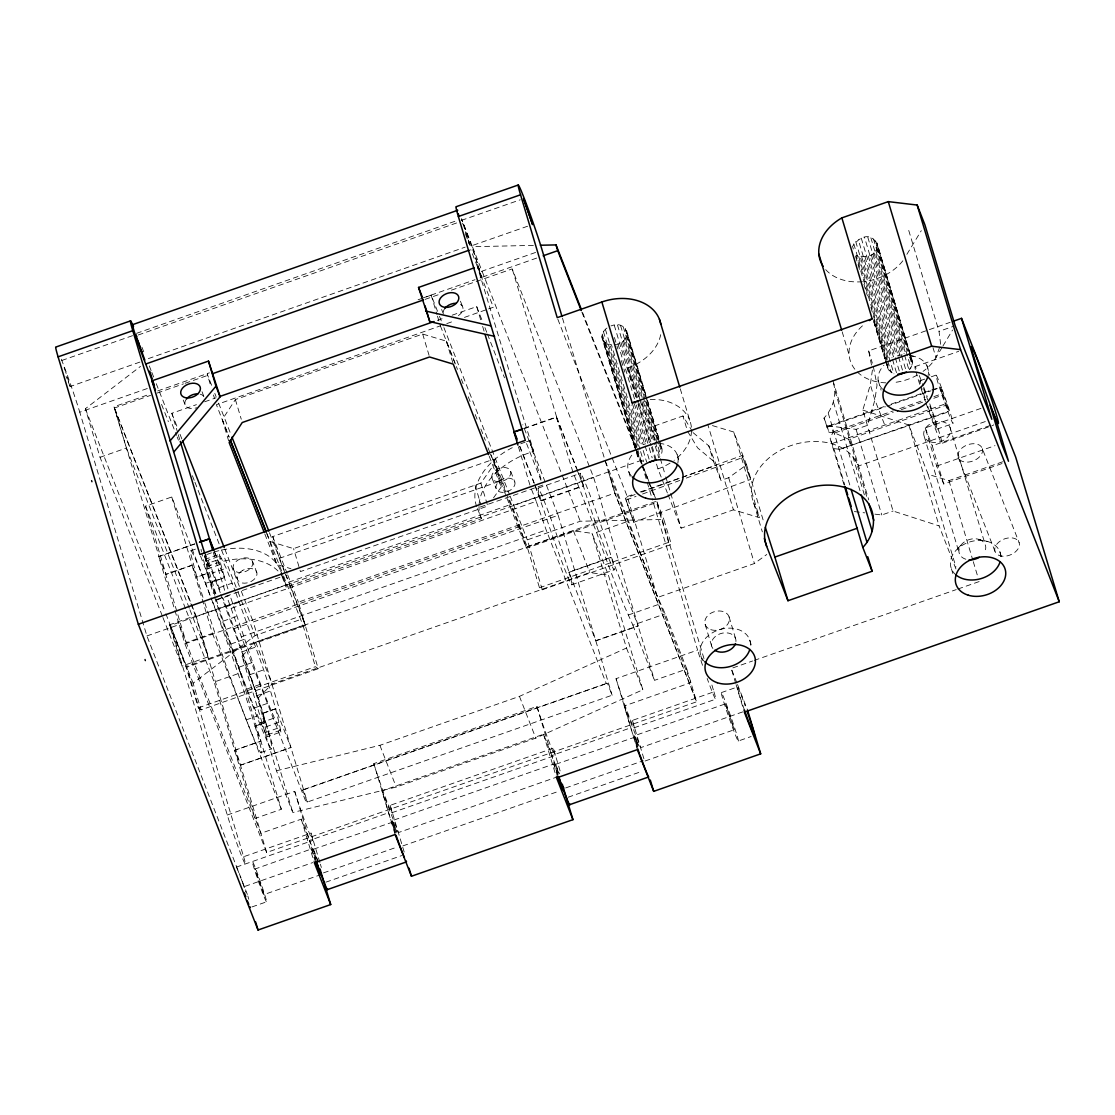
<?xml version="1.0" encoding="UTF-8"?>
<svg xmlns="http://www.w3.org/2000/svg" width="1115" height="1115" viewBox="0 0 1115 1115"><rect width="100%" height="100%" fill="white"/><g stroke="black" fill="none" stroke-linecap="round" stroke-linejoin="round"><path stroke-width="0.75" stroke-dasharray="5 3.75" d="M873.63 320.688L888.321 369.246L892.028 372.856L887.861 368.689L887.749 363.574M640.609 451.603L643.578 461.512L640.93 460.328L637.557 456.425L602.365 339.127C600.678 334.416 603.995 329.664 607.954 327.336M614.713 344.619C632.86 343.183 628.693 318.946 610.964 325.928M655.286 446.237L658.756 457.805C662.728 454.516 662.854 449.024 660.791 444.634M931.903 389.832L940.656 387.421L947.053 404.87L848.724 439.324L834.759 432.968L828.947 432.244L823.999 418.097C832.473 409.038 837.198 395.518 833.49 383.365M887.317 359.434L856.041 255.293C892.418 264.088 874.258 217.174 852.543 246.345L853.533 249.649M955.931 568.915L939.095 525.904L893.087 511.032L862.801 410.097L870.341 384.675L872.446 369.748M195.432 549.138L190.93 550.712L190.554 553.012L196.881 577.138L207.39 573.472A107.04 4.293 70.7 0 1 201.759 553.026M219.362 554.35L220.812 564.302L224.617 577.612L210.888 582.42L207.083 569.11L205.634 559.159L219.362 554.35L226.178 568.218L235.209 591.062M139.905 362.082L70.147 386.529L65.66 371.936M392.87 822.034L313.413 849.226L316.883 860.808M635.09 737.099L555.632 764.291L558.044 772.751M235.809 592.65C251.795 638.588 271.502 684.373 280.952 731.97L267.224 736.778C257.412 688.108 237.37 641.236 220.868 594.281M316.772 862.425L311.489 848.933L254.917 869.045L263.962 894.578L318.862 875.345M263.962 894.578L254.973 868.752M311.489 848.933L314.82 860.181M527.618 226.22L470.335 246.22L463.241 224.561M557.821 774.158L553.737 764.04L392.243 820.64L392.731 822.842M553.737 764.04L557.43 776.388M635.104 494.489L625.32 498.307L633.794 522.266L750.59 479.45L742.116 455.505L682.129 477.359M633.794 522.266L625.376 498.043M645.083 761.001L734.297 729.74L726.311 705.92L725.308 703.9L634.477 735.733L634.951 737.893M742.116 455.505L750.548 479.715M725.308 703.9L734.297 729.74M887.61 366.891L887.749 364.354M443.24 312.228L443.742 310.305A10.272 6.829 -21.4 0 1 444.871 308.409M910.105 354.403L876.892 242.903L912.098 360.215L912.223 365.302L909.519 369.413L911.011 367.866L912.586 362.723L909.617 352.814M939.597 347.239L935.973 357.567A46.76 34.913 -16.7 0 1 923.067 371.379M843.999 484.76L830.159 438.599L833.03 431.979L830.996 425.205L884.711 406.376M186.344 399.212L185.341 400.884A10.272 6.829 -21.4 0 0 196.686 407.769M942.077 347.434L935.973 357.567L932.99 347.643M942.955 345.985L952.558 330.054M906.871 254.332L921.283 230.68M228.659 440.899L222.275 419.588L235.376 399.56L422.683 334.04L446.39 341.176L456.481 367.044M266.694 533.458L269.83 541.472L293.566 548.622L480.872 483.102L494.335 464.021L490.558 454.321M493.513 497.875L501.22 486.976L494.335 464.021M957.437 548.956L962.649 543.298M242.039 656.094L255.725 642.24L573.445 530.824L592.051 533.346L608.4 575.089L642.839 689.767L535.799 738.116L396.243 787.051L292.813 812.501L276.464 770.772L242.039 656.094L258.373 697.823L292.813 812.501M258.373 697.823L272.074 683.983L589.793 572.566L608.4 575.089M162.288 615.898L100.043 457.303L85.367 408.731L140.504 366.375M303.169 618.574L318.235 668.707L201.118 709.865L193.104 683.23L255.126 635.578L303.169 618.574L285.998 574.838M612.177 458.014L627.243 496.523L657.529 597.459L754.423 563.507L766.785 554.476M693.056 432.62L708.819 445.902L713.363 461.053L720.945 480.426L728.694 477.722L746.576 464.802L733.74 432.007L707.718 424.174L733.419 509.834L759.44 517.667L733.74 432.007M902.105 354.709L893.449 356.842L858.271 239.6M638.017 404.452L649.418 442.446L643.146 444.648L631.257 404.996M276.464 770.772L379.894 745.322L519.451 696.373L626.491 648.024L592.051 533.346M826.689 427.045L830.996 425.205M898.857 355.016L899.693 354.654L864.529 237.411M641.585 492.133L680.498 477.945M626.309 499.924L636.038 496.384M642.519 494.029L679.816 480.44M686.296 478.07L743.05 457.387M136.49 333.357L456.593 220.714M138.232 335.002L456.704 222.93M148.337 358.626L465.15 247.14M418.097 299.754L431.184 295.154L438.822 314.597M536.691 258.067L481.638 277.412L470.739 249.635M189.313 608.219L126.427 448.021L113.967 406.766L148.407 394.668M437.484 316.158L440.383 325.845L216.394 404.675L229.035 436.899M446.808 323.601L454.836 320.772M464.467 317.385L486.948 309.482M488.551 308.925L493.36 307.224L481.638 277.412L472.425 246.694L461.512 218.972M100.043 457.303L126.427 448.021M195.892 615.522L208.366 656.777L181.982 666.073L169.508 624.818L195.892 615.522L113.967 406.766M703.969 658.575L657.042 502.308L526.364 548.259L510.057 506.503L640.693 460.579L641.961 463.784M540.886 500.579L583.257 485.68A51.374 2.091 70.7 0 0 607.09 554.183A51.374 2.091 70.7 0 0 611.271 557.221L568.887 572.093A51.374 2.091 70.7 0 1 566.434 573.431A51.374 2.091 70.7 0 1 543.883 510.224L534.629 484.607M542.28 589.765L527.297 539.883L580.26 521.235L663.843 519.451L671.341 544.399L542.28 589.765L539.479 587.772L527.13 546.712L508.133 498.349M201.118 709.865L198.317 707.844L185.912 666.617L303.015 625.431L283.405 575.479M527.13 546.712L656.191 501.332L668.54 542.406L671.341 544.399M539.479 587.772L668.54 542.406M198.317 707.844L315.433 666.686L318.235 668.707M132.546 335.671L61.172 360.689L62.161 362.696M535.59 252.45L479.952 271.893L481.582 277.412L476.676 279.126M247.363 894.453L146.901 635.94L79.764 412.188L147.96 388.285M422.71 298.053L475.046 279.698M157.717 390.919L209.411 372.842M194.846 543.967L158.999 556.51L114.441 408.006L150.609 395.351M157.187 393.051L183.473 383.867M185.118 383.281L209.773 374.668M425.108 299.364L441.54 293.621M451.408 290.165L512.217 268.896L593.668 477.527L654.491 680.359L686.798 669.028L665.181 613.835L656.888 595.298A107.04 4.349 70.7 0 1 632.693 531.925L605.097 460.397M177.787 433.094L171.835 413.275L196.421 404.661M204.616 401.804L216.087 397.79M437.359 320.367L445.554 317.496M452.119 315.197L476.704 306.597L482.391 321.162M171.752 496.983L192.24 565.221L165.982 574.406L145.508 506.168L171.752 496.983L211.738 599.396M686.798 669.028L696.624 701.781L266.652 852.487L184.923 643.801L158.734 556.51L194.567 543.939M523.743 428.467L556.343 417.038L576.371 468.119M524.064 428.592L556.678 417.191L512.217 268.896M284.869 572.692L279.28 558.364L272.729 536.552L493.694 459.199L506.196 491.199M191.989 565.193L165.745 574.392L186.205 642.588L212.449 633.39L191.989 565.193L196.881 577.138M205.299 561.179L219.028 556.371M205.634 559.159L208.073 563.2L221.801 558.392M207.083 569.11L220.812 564.302M208.073 563.2L212.449 573.012L226.178 568.218M654.867 440.453L650.895 427.212L682.951 415.979L692.22 431.226M871.498 365.023L868.669 350.89L950.119 322.333M205.508 583.424L216.003 579.758M227.906 588.873L224.38 577.57L210.651 582.378C227.725 634.393 243.683 687.3 267.224 736.778M279.28 558.364L500.245 481.025L493.694 459.199M940.642 344.298L939.025 331.364L953.562 326.277M212.449 573.012L218.456 587.939L232.185 583.145M217.453 599.215L280.423 577.124M542.81 485.081L477.304 508.064L481.471 518.684L286.207 587.173A62.398 41.45 -21.4 0 0 208.533 566.183L204.366 555.563A62.398 41.45 -21.4 0 1 218.902 550.671M216.185 600.149L229.913 595.34C245.774 641.223 259.711 688.248 280.952 731.97M538.266 488.077L580.678 473.248M319.894 862.564L311.043 833.1L243.628 856.738L186.721 667.23L305.399 625.613L288.604 582.225L509.569 504.872L500.245 481.025M243.628 856.738A29.966 1.213 70.7 0 1 241.188 854.968A29.966 1.213 70.7 0 1 227.279 815.009L170.372 625.501L289.092 583.87M266.652 852.487L195.906 616.665L593.668 477.527M225.704 606.964L239.432 602.156M146.901 635.94L179.194 624.623L260.896 833.309L301.273 819.163L317.608 860.891M915.08 366.626L958.677 351.337M231.418 608.274L536.204 501.346L546.169 529.96L606.267 683.495L607.438 683.286L612.107 695.216L307.294 802.061L305.872 801.601L241.342 636.818L226.735 596.316M541.151 500.802L583.535 485.931A51.374 2.063 70.7 0 1 587.675 488.955A51.374 2.063 70.7 0 1 611.466 557.472L638.128 625.794L595.745 640.651L569.054 572.302A51.374 2.063 70.7 0 0 547.172 508.733A51.374 2.063 70.7 0 0 539.061 493.513L541.151 500.802L534.907 484.802M223.098 621.18L236.826 616.358M919.987 380.745L924.837 379.058M931.304 376.786L936.14 375.086M305.399 625.613L298.36 602.156L519.325 524.803L508.705 497.597M184.923 643.801L614.895 493.095L696.624 701.781L614.839 493.137L609.166 473.931L690.868 682.617L624.261 705.962L637.348 749.628M233.676 628.776L247.405 623.982M606.267 683.495L301.51 790.326L302.667 790.117L307.294 802.061L253.258 621.961L558.169 515.297L522.81 424.704M627.243 496.523L633.738 494.252M640.219 491.98L680.735 477.778M682.366 477.206L716.401 465.276L708.819 445.902M891.22 404.09L930.286 390.403M826.995 427.268L885.449 406.78M887.08 406.208L930.913 390.835M932.544 390.264L940.656 387.421M241.342 636.818L546.169 529.96M833.03 431.979L893.254 410.878M899.763 408.592L925.812 399.463M933.938 396.606L942.077 393.762L940.043 386.975M230.903 644.024L244.631 639.216M834.759 432.968L893.213 412.48M901.338 409.637L925.701 401.093M933.812 398.25L943.555 394.835M823.999 418.097L826.982 425.693L856.083 429.331L867.386 425.373L874.913 399.95L877.031 385.023L873.254 366.166M831.902 443.631L945.576 403.797L949.088 411.644L839.79 449.303L833.853 448.606L830.159 438.599M241.844 651.899L255.572 647.104M556.343 417.038L572.803 471.687L596.539 532.343L628.832 521.026M839.79 449.303L948.475 411.198M239.084 667.146L252.812 662.338M1002.023 463.547L943.694 483.98L936.684 466.098L925.227 427.909L981.939 408.034M240.408 672.861L281.328 809.281L255.084 818.48L214.164 682.032L240.408 672.861L212.366 600.999M936.837 429.191L952.99 423.533M249.635 674.77L263.363 669.962M667.996 494.503L681.167 528.148L733.419 509.834M985.312 421.554L858.578 465.972L852.863 456.565A55.666 41.562 -16.7 0 0 784.193 448.341A55.666 41.562 -16.7 0 0 753.615 502.767L762.339 531.869M569.054 572.302L611.466 557.472M943.694 483.98L932.238 445.791L993.799 424.216M926.077 403.268A40.67 1.645 70.7 0 0 941.841 443.366L993.437 425.219M247.084 688.958L260.812 684.15M571.73 584.762L614.114 569.89M256.548 695.802L270.276 690.993M936.684 466.098L995.012 445.652M254.345 707.983L268.074 703.175M190.93 550.712A107.04 4.293 70.7 0 1 218.192 617.139A107.04 4.293 70.7 0 1 255.07 726.186L260.882 741.099L234.624 750.284L240.464 765.183L290.917 747.496L275.74 708.736L262.025 713.544L265.523 722.492A107.04 4.349 70.7 0 1 260.882 726.423A107.04 4.349 70.7 0 1 214.401 596.609M275.809 708.778L262.081 713.572L265.565 722.52L255.07 726.186A107.04 4.349 70.7 0 1 255.906 743.175A107.04 4.349 70.7 0 1 219.669 647.174L203.989 600.497M246.304 719.844L256.798 716.165M862.801 410.097L908.809 424.968L928.14 474.349L948.963 480.607L1002.692 461.777M260.38 722.91L274.109 718.102M255.028 726.172L265.523 722.492A107.04 4.293 70.7 0 0 223 598.072M265.802 726.855L279.531 722.032M874.941 514.14L881.784 514.991L893.087 511.032M264.771 732.736L278.499 727.928M267.586 734.771L281.315 729.963M234.638 750.284L260.882 741.099M628.344 615.006L660.638 603.689M260.938 752.569L271.447 748.89M596.539 532.343L600.4 543.256A107.04 4.349 70.7 0 0 624.581 606.616L632.888 625.153L665.181 613.835M240.464 765.183L290.931 747.524M595.828 640.874L638.226 626.031M227.279 815.009L294.708 791.371A29.966 1.213 70.7 0 0 308.604 831.316A29.966 1.213 70.7 0 0 311.043 833.114M395.031 832.348A29.966 1.213 70.7 0 1 388.578 812.724L373.832 763.622L536.928 706.422A29.966 1.213 70.7 0 0 550.838 746.395A29.966 1.213 70.7 0 0 553.277 748.165L560.65 772.709M637.25 747.412A29.966 1.213 70.7 0 1 630.797 727.788L616.051 678.673L697.6 650.087L652.177 498.809M302.667 790.117L607.438 683.286M395.114 834.522L382.013 790.856L543.507 734.255L559.841 775.998M732.876 667.885L752.583 660.986M754.228 660.401L956.252 589.598M957.896 589.027L979.249 581.542M373.832 763.622A29.966 1.213 70.7 0 0 387.741 803.58A29.966 1.213 70.7 0 0 390.166 805.351L553.277 748.165M616.051 678.673A29.966 1.213 70.7 0 0 629.961 718.645A29.966 1.213 70.7 0 0 632.4 720.415L713.948 691.816L711.454 683.509M721.377 692.596L737.531 686.938A25.687 1.045 70.7 0 1 745.21 705.92M315.893 860.083A29.966 1.213 70.7 0 1 309.454 840.473L388.578 812.724M558.113 775.148A29.966 1.213 70.7 0 1 551.674 755.538L630.797 727.788M236.296 867.135L312.702 840.501M391.839 812.751L554.936 755.552M634.059 727.802L715.607 699.203M244.938 886.369L312.757 862.592M558.211 776.57L398.362 832.598L382.013 790.856M742.715 711.9L640.595 747.705L624.261 705.962M323.448 872.892L397.734 846.843M565.667 787.943L643.188 760.765M402.863 845.909L559.451 791.023M251.948 906.941L266.485 901.854A21.408 0.864 70.7 0 0 257.021 872.348A21.408 0.864 70.7 0 0 254.889 870.801A21.408 0.864 70.7 0 0 266.485 901.854M325.789 882.202L401.693 855.595M568.023 797.267L642.296 771.218M738.228 741.043A25.687 1.045 70.7 0 0 726.882 705.628A25.687 1.045 70.7 0 0 724.318 703.774A25.687 1.045 70.7 0 0 738.228 741.043L751.148 736.513M461.373 220.38L520.301 199.794M533.374 245.398L472.425 246.694L580.26 521.235M854.397 511.576L864.669 512.858M909.519 355.671L913.84 356.298M602.365 339.127L605.738 343.03L611.452 344.744L641.195 443.882M965.841 559.242A13.701 10.23 -16.7 0 1 960.559 545.751A13.701 10.23 -16.7 0 1 978.831 539.353L987.792 541.556M264.812 533.946L276.701 564.427L290.945 568.72M910.384 355.406L912.586 362.723L910.133 357.622L912.098 360.215M713.363 461.053L697.642 447.896L687.537 431.254L682.951 415.979M660.456 445.777L661.78 447.937M634.477 735.733L635.689 738.437M555.632 764.291L559.465 773.782M392.243 820.64L394.292 825.407M70.147 386.529L66.064 376.396M469.736 244.84L464.397 227.739M313.413 849.226L318.36 861.881M462.572 223.098L463.394 225.146M468.314 241.453L469.136 243.502M635.48 737.754L636.512 740.471M393.233 822.647L396.369 830.982M468.467 242.039L469.331 244.199M582.657 312.744L636.567 450.014M637.209 451.617L649.892 483.924M650.533 485.541L656.233 500.078M656.874 501.68L663.843 519.451M581.877 312.13L641.585 464.147M642.226 465.763L647.94 480.314M648.568 481.931L654.923 498.098M576.999 469.708L583.257 485.68M519.604 446.279L534.001 483.004M460.425 301.175L462.795 307.238M531.534 489.457L536.204 501.346M441.638 309.482L443.422 314.04M439.449 316.228L443.268 325.942M443.909 327.573L509.485 494.503M510.113 496.119L527.297 539.883M440.383 325.845L457.485 369.372M461.289 379.044L464.453 387.114M468.244 396.787L471.408 404.843M475.213 414.515L478.377 422.571M480.913 429.024L485.346 440.314M491.046 454.822L507.506 496.732M211.627 385.302L207.181 373.957L211.056 386.891M214.805 393.4L216.073 396.633M218.624 403.114L231.335 435.519M269.468 532.719L285.37 573.221M266.973 533.583L282.778 573.863M280.534 570.573L282.318 575.131M282.903 576.65L284.701 581.208M282.039 576.553L286.207 587.173M252.645 561.793A10.272 6.829 -21.4 0 1 239.809 572.566A10.272 6.829 -21.4 0 1 236.408 561.221A10.272 6.829 -21.4 0 1 252.645 561.793L256.798 572.413M233.258 568.594L237.425 579.215M141.94 347.211L144.365 353.371M149.299 365.915L151.194 370.765M151.835 372.382L153.731 377.218M156.267 383.685L176.546 435.352M177.174 436.969L178.442 440.188M192.393 475.715L194.289 480.565M194.916 482.182L220.895 548.385M221.537 549.988L237.383 590.365M238.011 591.981L255.126 635.578M161.55 404.369L168.351 421.665M200.561 556.106L215.571 594.434M189.94 609.835L208.366 656.777M85.367 408.731L165.215 612.177M165.856 613.794L193.104 683.23M169.508 624.818L185.912 666.617M162.915 617.515L181.982 666.073M982.343 448.69A12.85 8.53 -21.4 0 1 966.301 462.14A12.85 8.53 -21.4 0 1 962.05 447.965A12.85 8.53 -21.4 0 1 982.343 448.69L1019.18 542.782A12.85 8.53 -21.4 0 1 1003.138 556.246A12.85 8.53 -21.4 0 1 998.887 542.071A12.85 8.53 -21.4 0 1 1019.18 542.782M958.12 457.178L994.956 551.284M925.227 427.909L932.238 445.791M884.362 424.062L874.913 399.95L870.341 384.675M753.601 502.767L759.44 517.667M660.693 334.695A47.346 35.346 -16.7 0 1 627.675 367.936L650.895 427.212M651.508 447.366L657.962 468.871L667.369 492.914M736.89 682.91L731.231 668.47L735.593 683.021M737.517 684.512L747.58 710.199M642.588 465.387L655.16 497.485M557.835 319.224L611.55 456.411M556.678 417.191L577.918 471.547M578.532 473.15L583.535 485.931M632.888 625.153L654.491 680.359M481.582 277.412L477.401 266.736L533.695 451.422A64.405 42.774 -21.4 0 0 479.06 504.872M626.491 648.024L642.839 689.767M573.445 530.824L589.793 572.566M526.587 441.707A64.405 42.774 -21.4 0 1 529.541 440.801L533.695 451.422M484.914 327.629L486.809 332.479M487.436 334.096L504.496 377.79M526.559 443.561L540.942 480.286M519.911 446.418L534.28 483.199M510.67 471.352A9.924 6.592 -21.4 0 1 498.28 481.75A9.924 6.592 -21.4 0 1 494.99 470.795A9.924 6.592 -21.4 0 1 510.67 471.352L514.837 481.987M488.036 447.868L489.931 452.704M489.234 456.258L501.22 486.976M491.952 477.917L496.119 488.537M519.451 696.373L535.799 738.116M379.894 745.322L396.243 787.051M272.729 536.552L287.099 573.361M287.726 574.95L298.36 602.156M285.496 574.281L288.604 582.225M222.275 419.588L229.16 437.233M202.024 391.741L204.407 397.818M183.25 400.062L185.034 404.62M171.835 413.275L177.508 427.825M180.045 434.306L181.94 439.157M224.854 549.165L240.631 589.612M241.272 591.229L253.258 621.961M255.725 642.24L272.074 683.983M214.275 551.716L224.38 577.57M207.39 573.472L210.888 582.42M212.449 633.39L281.328 809.281M114.441 408.006L195.906 616.665M145.508 506.168L185.815 609.431M186.442 611.048L214.164 682.032M158.734 556.51L165.982 574.406M170.372 625.501L186.721 667.23M214.54 551.758L224.617 577.612M923.513 388.605L925.492 393.79A25.687 1.045 70.7 0 1 927.666 399.741M636.344 739.928L638.588 746.033M218.456 587.939L220.268 592.692M466.223 235.878L467.31 238.861M637.404 742.688L638.574 745.865M395.17 827.595L397.484 834.132M64.099 367.643L65.255 370.807M465.457 233.843L466.251 236.087M942.077 393.762L945.576 403.797M637.041 744.764L637.808 746.98M394.808 829.658L395.95 832.989M636.038 741.698L637.167 745.001M393.804 826.605L394.947 829.95M635.229 739.12L636.219 742.13M392.996 824.013L393.999 827.079M202.944 597.306L196.658 577.11L207.153 573.431A107.04 4.349 70.7 0 0 213.439 593.626M477.666 264.394L479.952 271.893A39.75 1.589 70.7 0 0 461.554 218.874M518.433 446.781L530.364 486.488M303.015 625.431L315.433 666.686M908.739 230.429L939.025 331.364M999.834 551.716L1001.8 558.267M947.053 404.87L949.088 411.644M950.064 427.449L985.256 544.761M926.927 365.636L929.868 375.462M948.963 480.607L972.796 560.037M973.284 561.695L977.757 576.58M877.394 245.356L909.115 351.155M875.582 240.728L908.767 351.392M909.269 353.051L910.76 357.999M877.017 247.948L907.763 350.431M909.742 357.037L912.223 365.302M873.519 239L907.206 351.309M875.819 250.471L911.011 367.866M870.871 237.816L905.519 353.413M873.867 252.771L904.098 353.622M904.6 355.281L909.06 370.152M867.804 237.272L902.969 354.528M871.303 254.68L901.045 353.887M901.547 355.532L906.007 370.417M924.224 436.509L959.43 553.821M868.278 256.088L898.049 355.281M898.537 356.939L902.509 370.152M861.282 238.206L896.46 355.448M865.031 256.882L894.801 356.075M895.289 357.72L899.763 372.605M928.14 474.349L955.945 567.005M861.756 257.007L892.042 357.859M892.53 359.504L896.502 372.731M855.693 241.523L890.899 358.751M858.689 256.478L893.937 373.846M908.809 424.968L939.095 525.904M853.742 243.823L887.944 357.762M951.388 568.692L953.353 575.242M887.805 361.093L891.275 372.661M855.512 256.255L860.473 272.771M863.944 284.325L867.414 295.879M870.885 307.433L886.76 360.27M873.826 319.657L885.728 359.323M886.216 360.981L889.199 370.891M873.993 321.594L885.394 359.574M885.881 361.232L887.373 366.18M873.979 322.43L884.892 358.779M885.38 360.438L887.861 368.689M878.132 380.299L881.087 390.125M868.669 350.89L872.334 363.114M842.187 331.838L849.128 355.002M856.083 429.331L881.784 514.991M832.877 380.313L868.766 499.924M835.01 390.975L867.345 498.726M848.724 439.324L850.759 446.111M852.863 456.565L864.501 495.367M833.435 402.153L860.292 491.673M828.236 413.107L850.118 486.056M826.982 425.693L828.947 432.244M833.853 448.606L844.752 484.941M746.576 464.802L763.873 522.461M728.694 477.722L754.423 563.507M716.401 465.276L720.945 480.426M680.275 388.814L689.697 420.257A47.346 35.346 -16.7 0 1 674.059 460.384M749.768 640.108L752.221 648.289M729.071 616.832L735.621 638.658M677.167 454.613L679.62 462.795M736.081 684.638L744.332 712.123M626.588 330.639L646.909 398.376M647.397 400.02L660.289 442.989M627.076 333.092L659.787 442.139M660.289 443.798L662.268 450.404M625.264 328.465L659.467 442.46M626.714 335.671L644.554 395.156M646.533 401.762L658.937 443.073M659.425 444.718L661.906 452.983M623.215 326.723L645.014 399.421M645.515 401.079L658.408 444.035M625.515 338.193L660.707 455.505M620.553 325.552L642.867 399.909M643.355 401.553L655.759 442.864M655.369 442.111L659.829 456.997M660.331 458.655L665.293 475.199M665.78 476.858L670.254 491.743M670.742 493.401L681.167 528.148M623.564 340.507L641.404 399.978M641.906 401.637L654.784 444.592M617.487 325.009L652.693 442.321M620.985 342.417L638.839 401.902M639.327 403.546L651.718 444.857M652.219 446.502L656.178 459.728M705.154 624.484L711.705 646.31M627.675 367.936L651.007 445.707M614.226 325.134L636.038 397.832M617.975 343.824L635.815 403.296M636.317 404.954L648.707 446.265M649.195 447.909L652.177 457.819M614.435 337.497L617.905 349.065M621.376 360.633L624.846 372.201M634.268 403.588L646.17 443.24M632.567 404.09L649.92 461.917M643.174 450.488L646.644 462.056M605.375 329.26L640.581 446.558M608.386 344.201L640.108 449.944M603.424 331.559L638.63 448.857M700.833 655.759L703.3 663.955M605.738 343.03L636.958 447.115M637.459 448.774L640.93 460.328M640.693 460.579L641.696 463.896M642.198 465.554L646.686 480.523M647.188 482.182L651.676 497.151M602.225 334.082L637.432 451.394L637.557 456.425M603.675 341.288L636.4 450.335M636.888 451.993L638.867 458.6M601.863 336.66L636.066 450.669M628.721 471.589L630.184 476.495M562.504 318.207L615.633 495.813M632.4 720.415L644.679 761.336M558.169 515.297L612.107 695.216M529.541 440.801L541.332 480.161M476.704 306.597L480.663 319.796M482.642 326.402L484.119 331.35M519.325 524.803L526.364 548.259M509.569 504.872L510.057 506.503M446.39 341.176L453.261 364.131M431.184 295.154L436.996 314.542M480.872 483.102L487.743 506.057L300.437 571.577L293.566 548.622M475.046 485.15L480.941 504.816M536.928 706.422L551.674 755.538M543.507 734.255L556.608 777.922M422.683 334.04L429.066 355.351M390.166 805.351L404.424 852.822M235.376 399.56L241.272 419.226M269.83 541.472L276.701 564.427M213.481 394.975L214.442 398.208M320.381 864.195L321.371 867.47M294.708 791.371L309.454 840.473M301.273 819.163L314.374 862.815M178.275 434.752L179.766 439.7M213.188 552.009L225.551 593.319M205.035 554.559L208.533 566.183M204.366 555.563L216.965 597.598M247.851 896.07L248.812 899.303M634.686 737.182L635.466 739.705M392.452 822.076L393.247 824.654M713.948 691.816A29.966 1.213 70.7 0 1 707.175 678.478M702.534 665.293A29.966 1.213 70.7 0 1 697.6 650.087M201.453 551.604A107.04 4.293 70.7 0 1 201.048 549.333M204.7 552.678A107.04 4.293 70.7 0 1 220.575 591.633M978.831 539.353A13.701 10.23 -16.7 0 1 984.113 552.845M917.324 375.044A46.76 34.913 -16.7 0 1 894.369 382.473M885.881 382.849A46.76 34.913 -16.7 0 1 850.717 361.985A46.76 34.913 -16.7 0 1 863.86 324.577M902.843 260.785A46.76 34.913 -16.7 0 1 864.097 281.524M862.411 281.705A46.76 34.913 -16.7 0 1 824.055 267.628M705.042 662.129A25.687 19.178 -16.7 0 1 719.997 629.501A25.687 19.178 -16.7 0 1 749.949 648.958M712.889 648.484A12.558 9.38 -16.7 0 1 722.269 633.167A12.558 9.38 -16.7 0 1 735.51 643.606M910.76 355.769A25.687 19.178 -16.7 0 1 928.098 375.56M882.634 389.233A25.687 19.178 -16.7 0 1 883.888 365.302M929.896 406.041A25.687 1.045 70.7 0 1 934.969 425.414L933.325 421.345A25.687 1.045 70.7 0 1 927.485 405.484M924.809 397.665A25.687 1.045 70.7 0 1 921.408 387.086M920.377 383.462A25.687 1.045 70.7 0 1 920.669 381.86M929.757 403.811A40.67 1.645 70.7 0 1 941.841 443.366M925.506 401.609A40.67 1.645 70.7 0 1 921.143 388.731M919.722 384.327A40.67 1.645 70.7 0 1 916.028 372.131M915.345 369.497A40.67 1.645 70.7 0 1 916.14 368.368M919.262 375.574A40.67 1.645 70.7 0 1 923.234 385.804M923.777 387.267A40.67 1.645 70.7 0 1 927.234 396.689M658.993 443.366A25.687 19.178 -16.7 0 1 677.418 464.69M631.355 475.924A25.687 19.178 -16.7 0 1 633.668 452.941M955.917 574.894A25.687 19.178 -16.7 0 1 967.04 542.907A25.687 19.178 -16.7 0 1 1000.824 556.636M650.212 399.463A47.346 35.346 -16.7 0 1 689.697 420.257M670.059 463.115A47.346 35.346 -16.7 0 1 657.962 468.871M200.184 394.18A10.272 6.829 -21.4 0 1 203.571 396.243M221.857 550.002A62.398 41.45 -21.4 0 1 281.788 575.019M460.523 304.423A10.272 6.829 -21.4 0 1 462.976 309.05L462.488 310.974A10.272 6.829 -21.4 0 1 457.512 316.089M481.471 518.684A64.405 42.774 -21.4 0 1 479.004 506.489M476.718 506.628A64.405 42.774 -21.4 0 1 512.287 447.659M520.747 443.812A64.405 42.774 -21.4 0 1 525.109 442.195M236.854 868.055A21.408 0.864 70.7 0 1 240.868 878.007M241.314 879.191A21.408 0.864 70.7 0 1 242.234 881.686M242.694 882.968A21.408 0.864 70.7 0 1 245.899 892.153M61.339 359.183A39.75 1.617 70.7 0 1 63.75 365.511M64.391 367.211A39.75 1.617 70.7 0 1 79.764 412.188M744.472 710.088A25.687 1.045 70.7 0 1 737.419 687.007M242.708 570.364L240.575 571.842A10.272 6.829 -21.4 0 0 238.917 581.459A10.272 6.829 -21.4 0 0 251.516 581.263L253.662 579.786A10.272 6.829 -21.4 0 0 255.321 570.169A10.272 6.829 -21.4 0 0 242.708 570.364M512.635 479.255L510.754 478.474A9.924 6.592 -21.4 0 0 498.266 482.238A9.924 6.592 -21.4 0 0 498.321 491.269L500.203 492.05A9.924 6.592 -21.4 0 0 512.677 488.286A9.924 6.592 -21.4 0 0 512.635 479.255M941.562 387.95L939.652 382.947A25.687 1.045 70.7 0 0 937.562 381.428A25.687 1.045 70.7 0 0 949.478 415.686L951.067 419.616A25.687 1.045 70.7 0 0 951.569 417.205A25.687 1.045 70.7 0 0 941.631 388.132L941.562 387.95M930.649 441.93A13.701 10.23 -16.7 0 0 950.593 430.083A13.701 10.23 -16.7 0 0 930.203 423.937A13.701 10.23 -16.7 0 0 930.649 441.93M710.771 629.64A12.558 9.38 -16.7 0 0 729.447 619.257A12.558 9.38 -16.7 0 0 711.133 613.055A12.558 9.38 -16.7 0 0 710.771 629.64"/><path stroke-width="1.5" d="M872.139 571.242L862.801 547.409C874.968 535.047 877.672 513.82 865.951 500.217A55.666 41.562 -16.7 0 0 797.295 491.994A55.666 41.562 -16.7 0 0 766.702 546.42L787.971 600.734L872.139 571.242L867.777 556.706M144.825 360.075L135.737 334.821M174.163 451.603L220.129 396.801L208.491 361.093L151.947 380.856L204.547 552.901M169.996 440.969L215.962 386.18L208.491 361.093M906.495 372.062L897.854 374.208M656.178 459.728L649.92 461.917M132.685 324.632L457.707 210.261A24.209 0.99 70.6 0 0 457.54 210.582M133.452 326.012A24.209 0.99 70.6 0 0 135.459 335.308A24.209 0.99 70.6 0 0 145.717 364.02L469.094 250.22M494.6 336.354L429.791 321.636L418.543 287.433L474.126 267.879M543.158 255.795L557.737 250.666L556.009 244.91L540.343 245.244M130.594 320.855L55.903 347.03A39.75 1.617 70.7 0 0 58.092 356.842L138.33 624.275L258.039 930.021L330.709 904.558L320.033 868.975M518.336 184.978L456.147 206.721A39.75 1.589 70.7 0 0 458.363 216.519L525.304 440.369L199.933 554.517L132.783 330.667A39.75 1.617 70.7 0 1 133.479 326.709M58.092 356.842L132.783 330.667M458.363 216.519L520.552 194.777A39.75 1.589 70.7 0 1 523.743 197.132A39.75 1.589 70.7 0 1 542.141 250.15L562.016 316.548M213.063 373.511L423.463 299.935M219.362 396.633L434.083 321.51M660.833 324.312A47.346 35.346 -16.7 0 0 601.863 301.998L557.221 317.65L520.552 194.777M823.121 266.29A46.76 34.913 -16.7 0 1 841.867 217.885L888.279 201.62L917.171 205.049L924.893 224.77L955.179 325.705L991.806 419.282L961.52 318.346L953.381 321.19M199.46 542.225L209.23 538.796L213.648 550.099M517.931 445.136L513.959 431.895L522.113 429.038M199.724 542.252L209.508 538.838L180.254 441.359M522.433 429.164L514.28 432.021L485.109 334.653M601.863 301.998L632.149 402.947L872.139 318.82L841.867 217.885M138.33 624.275L931.666 346.221L960.559 349.636L1059.25 601.752L744.332 712.123L760.681 753.851L653.697 791.357L637.348 749.628L556.608 777.922L572.943 819.664L411.449 876.251L395.114 834.522L314.374 862.815L330.709 904.558M787.971 600.734L774.869 557.082L857.421 528.162M327.448 889.589L406.585 861.853A29.966 1.213 70.7 0 1 405.804 860.571M569.681 804.668L648.805 776.918M901.101 373.901L904.265 372.954M425.623 311.029L490.433 325.733M563.117 786.619L563.716 787.957M136.142 335.127L136.783 336.549M556.009 244.91L581.389 309.51M557.737 250.666L581.236 310.514M513.959 431.895L517.095 439.881M418.543 287.433L422.111 296.534M231.962 437.136L268.84 531.102M230.303 440.118L266.346 531.966M145.717 364.02L153.577 384.076M961.52 318.346L1015.709 457.206L1059.25 601.752M774.869 557.082L765.364 527.409M514.907 433.624L516.775 438.418M488.593 454.641L453.261 364.131L429.554 356.981L242.248 422.515L229.146 442.543L264.185 532.343M215.962 386.18L220.129 396.801M230.415 440.439L266.081 531.855M182.567 440.773L224.226 547.549M151.947 380.856L155.501 389.957M209.508 538.838L213.913 550.141M141.187 350.263L142.288 353.232M557.43 776.388L562.713 789.88L559.019 777.531M315.197 861.282L320.479 874.773L316.772 862.425M139.654 345.901L140.072 347.113M138.051 341.134L138.999 343.991M917.171 205.049L960.559 349.636M888.279 201.62L931.666 346.221M818.856 254.067L841.686 330.179M868.836 503.701L873.812 520.287M861.282 494.99L872.223 531.465M851.107 489.374L867.024 542.42M845.254 486.586L847.721 494.851M848.724 498.154L851.191 506.405M844.501 486.405L862.801 547.409M764.277 538.336L766.702 546.42M659.425 319.322L679.774 387.17M747.58 710.199L760.681 753.851M650.296 780.04L653.697 791.357M425.066 305.914L429.791 321.636M562.267 784.082L572.943 819.664M409.024 868.167L411.449 876.251M209.23 538.796L212.686 550.364M255.614 921.938L258.039 930.021M91.611 480.649L91.946 481.736M145.02 659.509L145.354 660.596M404.397 857.435A29.966 1.213 70.7 0 1 396.062 835.302M569.793 804.027A29.966 1.213 70.7 0 1 558.629 776.625M648.024 775.622A29.966 1.213 70.7 0 1 639.857 754.757M639.327 753.322A29.966 1.213 70.7 0 1 637.766 748.876M327.559 888.962A29.966 1.213 70.7 0 1 316.409 861.56M458.976 216.129A24.209 0.99 70.6 0 1 458.237 213.606M979.291 557.333A13.701 10.23 -16.7 0 1 969.116 559.828M927.764 376.856A25.687 19.178 -16.7 0 1 908.781 393.734A25.687 19.178 -16.7 0 1 883.624 390.125M749.545 650.254A25.687 19.178 -16.7 0 1 729.795 666.589A25.687 19.178 -16.7 0 1 705.042 662.129M735.51 643.606A12.558 9.38 -16.7 0 1 714.799 650.24M677.418 464.69A25.687 19.178 -16.7 0 1 657.529 481.736A25.687 19.178 -16.7 0 1 632.247 476.886M1000.099 561.793A25.687 19.178 -16.7 0 1 981.019 578.615A25.687 19.178 -16.7 0 1 955.917 574.894M632.149 402.933A47.346 35.346 -16.7 0 1 638.602 401.052M869.268 320.576A46.76 34.913 -16.7 0 1 872.139 318.82M186.484 398.989A10.272 6.829 -21.4 0 1 197.857 393.846M444.871 308.409A10.272 6.829 -21.4 0 1 456.258 303.266M250.331 907.512A21.408 0.864 70.7 0 1 249.774 906.593M248.784 904.363A21.408 0.864 70.7 0 1 247.405 900.962M245.76 896.641A21.408 0.864 70.7 0 1 244.408 892.962M149.717 371.183A39.75 1.617 70.7 0 1 152.114 378.515M153.131 381.706A39.75 1.617 70.7 0 1 154.455 386.013M747.44 712.234A25.687 1.045 70.7 0 1 754.381 735.384A25.687 1.045 70.7 0 1 744.472 710.088M523.576 198.651L532.524 224.505L523.576 198.651M997.033 423.073L990.036 405.191L1001.493 443.38L1008.504 461.275L997.033 423.073M976.238 364.507A40.67 1.645 70.7 0 0 998.273 423.519A40.67 1.645 70.7 0 0 980.294 367.462A40.67 1.645 70.7 0 0 976.238 364.507M968.35 595.229A25.687 19.178 -16.7 0 0 1005.744 573.012A25.687 19.178 -16.7 0 0 967.486 561.5A25.687 19.178 -16.7 0 0 968.35 595.229M897.575 410.808A25.687 19.178 -16.7 0 0 933.283 386.807A25.687 19.178 -16.7 0 0 893.645 377.595A25.687 19.178 -16.7 0 0 897.575 410.808M717.238 682.701A25.687 19.178 -16.7 0 0 755.426 661.446A25.687 19.178 -16.7 0 0 717.976 648.763A25.687 19.178 -16.7 0 0 717.238 682.701M645.669 498.112A25.687 19.178 -16.7 0 0 683.063 475.896A25.687 19.178 -16.7 0 0 644.818 464.384A25.687 19.178 -16.7 0 0 645.669 498.112M187.418 397.957A10.272 6.829 -21.4 0 0 200.24 387.198A10.272 6.829 -21.4 0 0 184.017 386.612A10.272 6.829 -21.4 0 0 187.418 397.957M445.805 307.392A10.272 6.829 -21.4 0 0 458.641 296.618A10.272 6.829 -21.4 0 0 442.404 296.046A10.272 6.829 -21.4 0 0 445.805 307.392"/></g></svg>
